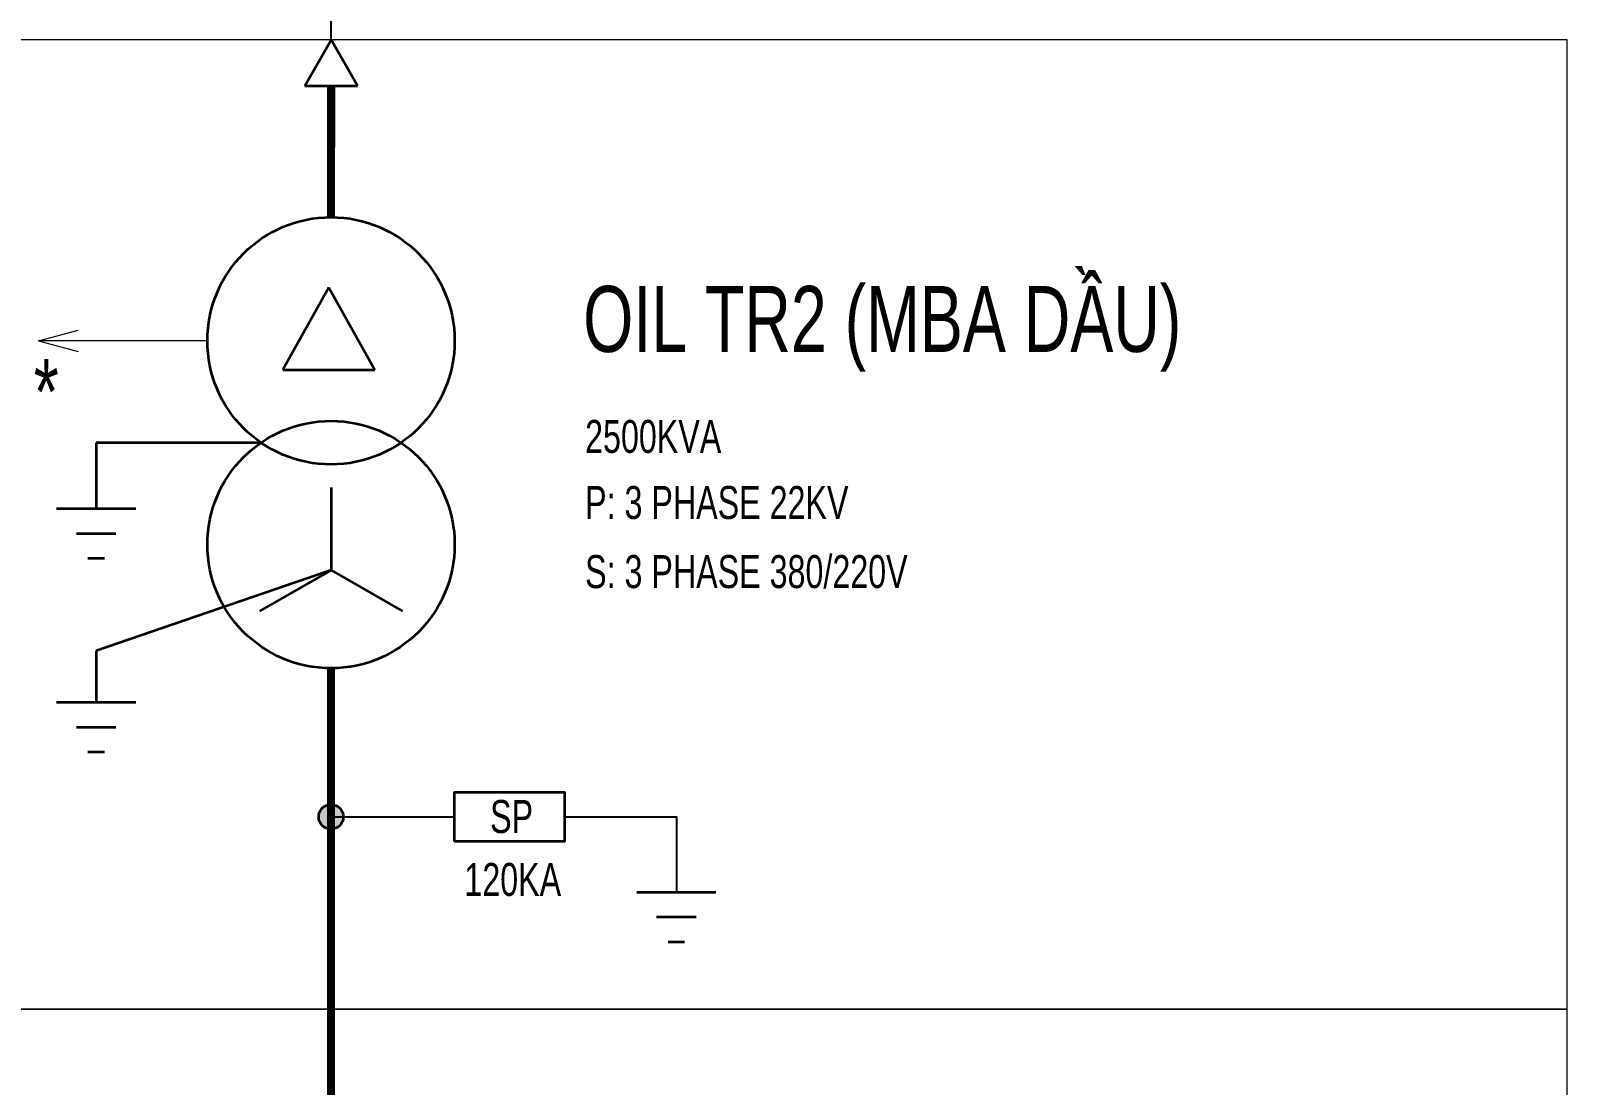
# Model space of a CAD drawing. Extents: x -5343388 to 7033982, y -486386 to 188356.
# Drawn here: x 377752 to 396396, y -400112 to -387318 of the extents above; entities that cross this region are included whole.
import ezdxf

# ---------------------------------------------------------------- set-up
doc = ezdxf.new("R2010")
doc.units = 0
doc.header["$MEASUREMENT"] = 0
doc.layers.add('Equipment', color=2, linetype='Continuous', lineweight=35)
doc.layers.add('Wire Hatch', color=7, linetype='Continuous', lineweight=15)
doc.layers.add('text', color=2, linetype='Continuous')
doc.layers.add('wire', color=3, linetype='Continuous')
doc.styles.add('NKB2', font='', dxfattribs={"width": 0.7, "height": 400})
doc.styles.get('NKB2').set_extended_font_data('.VnArialH')

msp = doc.modelspace()

# ---------------------------------------------------------------- hatches: boundary and pattern name
at = {"layer": 'Equipment'}
msp.add_hatch(color=256, dxfattribs=at).paths.add_polyline_path([(381545.79737, -396855.20569, 1), (381245.79737, -396855.20569, 1)])

# ---------------------------------------------------------------- linework, layer by layer
for p, q in [((381076.07411, -387986.84572), (381396.07411, -387426.84572)), ((381716.07411, -387986.84572), (381396.07411, -387426.84572)), ((381076.07411, -387986.84572), (381716.07411, -387986.84572)), ((381369.12128, -390432.00266), (380810.10428, -391432.00266)), ((381369.12128, -390432.00266), (381928.13827, -391432.00266)), ((380810.10428, -391432.00266), (381928.13827, -391432.00266)), ((380545.73141, -392316.34443), (378545.73141, -392316.34443)), ((378545.73141, -392316.34443), (378545.73141, -393116.34443)), ((381395.79737, -392860.70096), (381395.79737, -393860.70096)), ((378065.73141, -393116.34443), (379025.73141, -393116.34443)), ((378305.73141, -393416.34443), (378785.73141, -393416.34443)), ((378445.73141, -393716.34443), (378645.73141, -393716.34443)), ((381395.79737, -393860.70096), (378545.73141, -394842.5828)), ((381395.79737, -393860.70096), (380529.77196, -394360.70096)), ((381395.79737, -393860.70096), (382261.82277, -394360.70096)), ((378545.73141, -394842.5828), (378545.73141, -395465.66859)), ((378065.73141, -395465.66859), (379025.73141, -395465.66859)), ((378305.73141, -395765.66859), (378785.73141, -395765.66859)), ((378445.73141, -396065.66859), (378645.73141, -396065.66859)), ((385105.62436, -397770.16859), (386065.62436, -397770.16859)), ((385345.62436, -398070.16859), (385825.62436, -398070.16859)), ((385485.62436, -398370.16859), (385685.62436, -398370.16859))]:
    msp.add_line(p, q, dxfattribs=at)
msp.add_lwpolyline([(382892.12436, -397155.20569), (382892.12436, -396555.20569), (384227.57746, -396555.20569), (384227.57746, -397155.20569)], close=True, dxfattribs=at)
for centre, radius in [((381395.79737, -391080.46909), 1500), ((381395.79737, -393552.21978), 1500), ((381395.79737, -396855.20569), 150)]:
    msp.add_circle(centre, radius, dxfattribs=at)
at = {"layer": 'wire'}
for points in [[(381396.07411, -387426.84572), (381396.07411, -385881.24291), (384395.88962, -385881.24291), (384395.88962, -381856.02979)], [(381395.79737, -396855.20569), (382892.12436, -396855.20569)], [(384227.57746, -396855.20569), (385585.62436, -396855.20569), (385585.62436, -397770.16859)]]:
    msp.add_lwpolyline(points, dxfattribs=at)
at = {"layer": 'wire', "const_width": 100}
for points in [[(381396.07411, -387986.84572), (381395.79737, -389580.46909)], [(381395.79737, -395052.21978), (381395.79737, -407599.9795)]]:
    msp.add_lwpolyline(points, dxfattribs=at)
at = {"layer": 'Wire Hatch'}
for points in [[(366395.88962, -387427.16859), (366395.88962, -399187.13803), (396395.88962, -399187.13803), (396395.88962, -387427.16859)], [(366395.88962, -399187.13803), (366395.88962, -415147.96214), (396395.88962, -415147.96214), (396395.88962, -399187.13803)]]:
    msp.add_lwpolyline(points, close=True, dxfattribs=at)
for points in [[(377845.66443, -391080.46909), (378327.91443, -390950.96909)], [(379895.79737, -391080.46909), (377845.66443, -391080.46909)], [(377845.66443, -391080.46909), (378327.91443, -391209.96909)]]:
    msp.add_lwpolyline(points, dxfattribs=at)

# ---------------------------------------------------------------- texts
at = {"layer": 'text', "attachment_point": 1, "style": 'NKB2'}
for s, insert, char_height, width in [('oil tr2 (mba dÇu)', (384455.11396, -390414.76053), 800, 7495.7850189), ('*', (377788.1198, -391298.88722), 800, 3721.8502603), ('2500kva', (384478.61316, -392040.17139), 400, 1860.9251301), ('p: 3 phase 22kv', (384478.61316, -392841.32022), 400, 6783.1223581), ('s: 3 phase 380/220v', (384478.61316, -393679.73214), 400, 6783.1223581), ('sp', (383325.62436, -396650.66859), 400, 1860.9251301), ('120ka', (383013.62436, -397414.66859), 400, 1860.9251301)]:
    msp.add_mtext(s, dxfattribs=dict(at, insert=insert, char_height=char_height, width=width))

doc.saveas('drawing.dxf')
